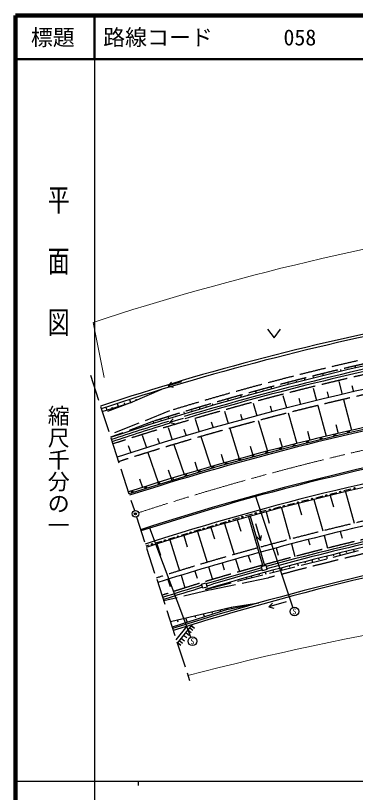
# Model space of a CAD drawing. Units: millimetres, scale not verified. Extents: x 40000 to 680000, y 20000 to 380000.
# Drawn here: x 40000 to 117564, y 202409 to 380000 of the extents above; entities that cross this region are included whole.
import ezdxf
from ezdxf.enums import TextEntityAlignment as Align

# ---------------------------------------------------------------- set-up
doc = ezdxf.new("R2010")
doc.units = ezdxf.units.MM
doc.header["$LTSCALE"] = 1000
doc.header["$PDMODE"] = 32
doc.header["$PDSIZE"] = 500
doc.linetypes.add('CHAIN', pattern=[18.5, 12, -1.5, 3.5, -1.5])
doc.linetypes.add('DASHED', pattern=[7.5, 6, -1.5])
for name, color, linetype, lineweight in [('M-BGD', 7, 'Continuous', 25), ('M-BGD-EXST', 7, 'Continuous', 25), ('M-BMK', 2, 'CHAIN', 13), ('M-BMK-SRVR', 3, 'Continuous', 25), ('M-STR-HTXT', 7, 'Continuous', 13), ('M-TTL', 2, 'Continuous', 140), ('M-TTL-BAND', 7, 'Continuous', 25), ('M-TTL-LINE', 7, 'Continuous', 50)]:
    doc.layers.add(name, color=color, linetype=linetype, lineweight=lineweight)
doc.layers.add('M-OTRS', color=6, linetype='Continuous')
doc.layers.add('M-TTL-TXT', color=7, linetype='Continuous')
doc.styles.add('@ＭＳ ゴシック', font='')
doc.styles.add('ＭＳ ゴシック', font='')
doc.styles.get('@ＭＳ ゴシック').set_extended_font_data('@MS Gothic')
doc.styles.get('ＭＳ ゴシック').set_extended_font_data('MS Gothic')

msp = doc.modelspace()

# ---------------------------------------------------------------- linework, layer by layer
at = {"layer": 'M-BGD'}
for p, q in [((114119, 299126), (114243, 298660)), ((115905, 299300), (115966, 299069)), ((117427, 299906), (117550, 299440)), ((105895, 297100), (106018, 296634)), ((107955, 297383), (108020, 297138)), ((110080, 298146), (110203, 297680)), ((112021, 298342), (112075, 298138)), ((98236, 295101), (98372, 294639)), ((100290, 295338), (100341, 295163)), ((102120, 296128), (102243, 295662)), ((104045, 296399), (104112, 296146)), ((107939, 294825), (108684, 292014)), ((113760, 296349), (114533, 293409)), ((116740, 295471), (117105, 294004)), ((73281, 294501), (66574, 291621)), ((91314, 293201), (91449, 292739)), ((93117, 293421), (93176, 293221)), ((94737, 294152), (94873, 293690)), ((96457, 294379), (96527, 294141)), ((101033, 293162), (101851, 290307)), ((111104, 293993), (111448, 292681)), ((59778, 289481), (66574, 291621)), ((63166, 291303), (63387, 290617)), ((64780, 291459), (64898, 291093)), ((66014, 292224), (66242, 291516)), ((67460, 292321), (67550, 292040)), ((84883, 291355), (85018, 290894)), ((86747, 291635), (86811, 291416)), ((88396, 292373), (88532, 291912)), ((89958, 292489), (90004, 292331)), ((94196, 291360), (95046, 288525)), ((104636, 292515), (105009, 291106)), ((114834, 292261), (116687, 285211)), ((60617, 290465), (60827, 289811)), ((61978, 290473), (62065, 290201)), ((80117, 289692), (80187, 289456)), ((81904, 290474), (82039, 290013)), ((83432, 290676), (83499, 290447)), ((87659, 289604), (88534, 286741)), ((98122, 290805), (98513, 289443)), ((108986, 290871), (110851, 283828)), ((74791, 288301), (74926, 287840)), ((76518, 288553), (76576, 288353)), ((78367, 289405), (78502, 288944)), ((80960, 287757), (81922, 284852)), ((91308, 288911), (91697, 287617)), ((102175, 289178), (104183, 282175)), ((68593, 286175), (68690, 285856)), ((70121, 286585), (70195, 286342)), ((71437, 287242), (71576, 286784)), ((73177, 287569), (73254, 287315)), ((84656, 287156), (85081, 285765)), ((95381, 287409), (97474, 280433)), ((113062, 286540), (113602, 284487)), ((74816, 285862), (75769, 283023)), ((78419, 285447), (78910, 283965)), ((88871, 285638), (90999, 278675)), ((106632, 284979), (107175, 282927)), ((68903, 284061), (69869, 281202)), ((72414, 283368), (72831, 282124)), ((82280, 283769), (84570, 276855)), ((100257, 283360), (100843, 281318)), ((65715, 281705), (66271, 280061)), ((76128, 281954), (78445, 275052)), ((93512, 281567), (94122, 279532)), ((70224, 280149), (72554, 273253)), ((86923, 279738), (87544, 277707)), ((80887, 277993), (81555, 275976)), ((74828, 276175), (75504, 274162)), ((68273, 274132), (68953, 272121)), ((116548, 271733), (114938, 271326)), ((110108, 270105), (108497, 269698)), ((113328, 270919), (111718, 270512)), ((111806, 270318), (112537, 267686)), ((115282, 271154), (117284, 263950)), ((103667, 268477), (102057, 268070)), ((104515, 268491), (105245, 265865)), ((106887, 269291), (105277, 268884)), ((108095, 269400), (110097, 262197)), ((97227, 266849), (95617, 266442)), ((97182, 266554), (97911, 263933)), ((100447, 267663), (98837, 267256)), ((100655, 267484), (102655, 260291)), ((90998, 265162), (89529, 264715)), ((90564, 264719), (91374, 262126)), ((93202, 265831), (92468, 265608)), ((93151, 265446), (96415, 254153)), ((94007, 266035), (93202, 265831)), ((93537, 265553), (96801, 254256)), ((85121, 263376), (83652, 262930)), ((84580, 262987), (85389, 260400)), ((88060, 264269), (86590, 263823)), ((87652, 263884), (89866, 256797)), ((79244, 261591), (77774, 261145)), ((78386, 261122), (79193, 258541)), ((82182, 262484), (80713, 262037)), ((81514, 262073), (83721, 255012)), ((110392, 261137), (111192, 258258)), ((114103, 262053), (114532, 260510)), ((73366, 259806), (71897, 259360)), ((76305, 260699), (74836, 260252)), ((75231, 260144), (77431, 253105)), ((106811, 260232), (107159, 258980)), ((70428, 258913), (69750, 258707)), ((72256, 259204), (73061, 256627)), ((99474, 258309), (99926, 256685)), ((102950, 259231), (103752, 256346)), ((115430, 257507), (115512, 257245)), ((117150, 257922), (117300, 257440)), ((90195, 255747), (91086, 252893)), ((93111, 256568), (93597, 255015)), ((109132, 255944), (109237, 255607)), ((110930, 256397), (111096, 255866)), ((112450, 256776), (112545, 256472)), ((113926, 257140), (114087, 256625)), ((84049, 253962), (84942, 251105)), ((87119, 254863), (87615, 253277)), ((97079, 254331), (97338, 253365)), ((102444, 254209), (102529, 253937)), ((104363, 254715), (104524, 254199)), ((106044, 255153), (106115, 254926)), ((107589, 255551), (107755, 255018)), ((80917, 253023), (81425, 251399)), ((95525, 252332), (95573, 252175)), ((97338, 253365), (96372, 253106)), ((96989, 252737), (97119, 252320)), ((98708, 253206), (98788, 252948)), ((100640, 253728), (100788, 253251)), ((74781, 251124), (75304, 249451)), ((77759, 252055), (78660, 249171)), ((92621, 251520), (92668, 251372)), ((93776, 251845), (93884, 251499)), ((83689, 249329), (82723, 249070)), ((83430, 250295), (83689, 249329)), ((88626, 244312), (95499, 245743)), ((89182, 244776), (95499, 245743)), ((75326, 241499), (89182, 244776)), ((88626, 244312), (75737, 240230)), ((84773, 243733), (84885, 243415)), ((86591, 244163), (86749, 243717)), ((88061, 244510), (88131, 244312)), ((89182, 244776), (89299, 244447)), ((76871, 241864), (77034, 241406)), ((78795, 242319), (79152, 241311)), ((80941, 242827), (81083, 242426)), ((82840, 243276), (83093, 242560)), ((76687, 237298), (79163, 240427)), ((76940, 236518), (80296, 240761)), ((79776, 240029), (79796, 240051)), ((79776, 240029), (80441, 239521)), ((79786, 240040), (80441, 239521)), ((79796, 240051), (80441, 239521)), ((80176, 240445), (80841, 239937)), ((80186, 240456), (80841, 239937)), ((80196, 240467), (80841, 239937)), ((78399, 238302), (79064, 237793)), ((78409, 238313), (79064, 237793)), ((78419, 238324), (79064, 237793)), ((78939, 238906), (79604, 238398)), ((78949, 238917), (79604, 238398)), ((78959, 238928), (79604, 238398)), ((79397, 239520), (80062, 239011)), ((79407, 239531), (80062, 239011)), ((79417, 239542), (80062, 239011)), ((77071, 236571), (77736, 236062)), ((77081, 236581), (77736, 236062)), ((77091, 236592), (77736, 236062)), ((77464, 237056), (78130, 236548)), ((77475, 237067), (78130, 236548)), ((77485, 237078), (78130, 236548)), ((77877, 237615), (78542, 237106)), ((77887, 237626), (78542, 237106)), ((77897, 237637), (78542, 237106))]:
    msp.add_line(p, q, dxfattribs=at)
at = {"layer": 'M-BGD', "linetype": 'DASHED'}
for p, q in [((57095, 297762), (67119, 266826)), ((66574, 291621), (59909, 289077)), ((75131, 289620), (61501, 284163)), ((71510, 287266), (61686, 283593)), ((67582, 265399), (79699, 228004)), ((83375, 248833), (125169, 259436))]:
    msp.add_line(p, q, dxfattribs=at)
at = {"layer": 'M-BGD'}
for points in [[(257644, 300367), (240323, 300278), (232942, 300059), (224833, 299739), (216033, 299267), (206930, 298677), (198973, 298019), (192113, 297396), (183332, 296452), (173033, 295137), (162616, 293637), (146415, 290923), (130451, 287821), (116022, 284635), (101154, 280977), (86169, 276898), (65863, 270703)], [(96372, 253106), (96113, 254072), (97079, 254331)], [(82723, 249070), (82464, 250036), (83430, 250295)]]:
    msp.add_lwpolyline(points, dxfattribs=at)
at = {"layer": 'M-BGD', "linetype": 'DASHED'}
msp.add_lwpolyline([(97564, 251430), (84210, 248617), (73807, 246188)], dxfattribs=at)
at = {"layer": 'M-BGD'}
for centre, radius in [((112864, 284064), 200), ((115971, 284828), 200), ((106649, 282535), 200), ((109756, 283299), 200), ((100438, 280990), 200), ((103542, 281770), 200), ((94263, 279309), 200), ((97351, 280149), 200), ((88088, 277628), 200), ((91175, 278468), 200), ((81949, 275820), 200), ((85010, 276753), 200), ((75828, 273952), 200), ((78888, 274886), 200), ((69706, 272085), 200), ((72767, 273018), 200), ((117353, 271936), 150), ((66645, 271151), 200), ((110913, 270308), 150), ((114133, 271122), 150), ((104472, 268680), 150), ((107692, 269494), 150), ((94812, 266238), 150), ((98032, 267052), 150), ((101252, 267866), 150), ((88794, 264492), 150), ((91733, 265385), 150), ((82917, 262707), 150), ((85856, 263600), 150), ((77040, 260922), 150), ((79978, 261814), 150), ((71162, 259137), 150), ((74101, 260029), 150)]:
    msp.add_circle(centre, radius, dxfattribs=at)
at = {"layer": 'M-BGD', "linetype": 'DASHED'}
for centre, radius, start, end in [((252926, -282031), 597503, 96.29596, 107.67537), ((253147, -290458), 606779, 97.20322, 107.06035), ((259410, -319928), 633482, 97.00697, 108.14016), ((258059, -323438), 632138, 96.83888, 107.92599), ((268811, -372935), 654663, 102.81042, 105.34162), ((257881, -327973), 604305, 102.74398, 105.46492), ((300785, -503512), 781816, 102.19916, 105.06616), ((242948, -281567), 559705, 105.30407, 107.77212), ((206491, -154969), 423875, 105.05965, 108.30078)]:
    msp.add_arc(centre, radius, start, end, dxfattribs=at)
at = {"layer": 'M-BGD'}
for centre, radius, start, end in [((241488, -255171), 575433, 100.67836, 108.44894), ((241488, -255171), 574833, 100.68116, 108.44946), ((253267, -283371), 598404, 99.06318, 108.67079), ((255239, -309222), 618840, 96.93541, 108.08271), ((258003, -308217), 622969, 100.71588, 106.7463), ((258003, -308217), 622469, 100.71441, 106.74968), ((256979, -319976), 621235, 100.98911, 107.92918), ((256979, -319976), 620435, 100.98901, 107.92915), ((258003, -308217), 622969, 107.09147, 108.35217), ((258003, -308217), 622469, 107.09513, 108.35249), ((252607, -303131), 594799, 99.26085, 108.02764), ((252607, -303131), 594499, 99.26078, 108.02768), ((251375, -302272), 590154, 99.15534, 107.94011), ((251367, -302239), 589321, 99.15491, 107.94034), ((265671, -361285), 636770, 100.92255, 106.63553), ((268811, -372935), 653563, 102.81012, 105.34031), ((264473, -358401), 627330, 99.19919, 107.49877), ((264457, -358332), 626759, 99.1997, 107.49889), ((252555, -309265), 584329, 102.66631, 105.42247), ((252555, -309265), 583829, 102.6686, 105.42283), ((242948, -281567), 558605, 105.30247, 107.77176), ((252555, -309265), 584329, 105.52052, 106.81795), ((252555, -309265), 583829, 105.52097, 106.81951), ((252555, -309265), 584329, 106.91606, 107.83867), ((252555, -309265), 583829, 106.9177, 107.83857)]:
    msp.add_arc(centre, radius, start, end, dxfattribs=at)
at = {"layer": 'M-BGD-EXST'}
for p, q in [((97496, 308324), (98996, 306324)), ((98996, 306324), (100496, 308324)), ((77883, 296276), (74813, 295328)), ((74813, 295328), (75598, 296175)), ((74813, 295328), (75938, 295071)), ((78232, 287922), (75162, 286974)), ((75162, 286974), (75947, 287821)), ((75162, 286974), (76288, 286717)), ((103313, 244738), (94822, 270047)), ((94773, 263890), (95886, 260026)), ((80002, 237909), (70635, 262833)), ((95886, 260026), (96164, 261147)), ((95886, 260026), (95055, 260827)), ((101732, 245953), (97837, 244840)), ((97837, 244840), (98640, 245670)), ((97837, 244840), (98958, 244560))]:
    msp.add_line(p, q, dxfattribs=at)
for centre in [(103631, 243789), (80354, 236973)]:
    msp.add_circle(centre, 1000, dxfattribs=at)
at = {"layer": 'M-BMK'}
msp.add_arc((250161, -288015), 583504, 98.42038, 108.18442, dxfattribs=at)
at = {"layer": 'M-BMK-SRVR'}
msp.add_circle((67351, 266112), 750, dxfattribs=at)
at = {"layer": 'M-OTRS'}
msp.add_point((67351, 266112), dxfattribs=at)
at = {"layer": 'M-STR-HTXT'}
msp.add_line((60208, 297261), (57673, 309846), dxfattribs=at)
for centre, radius, start, end in [((244282, -256683), 596471, 88.64304, 108.23136), ((237451, -370579), 620188, 83.11984, 104.77015)]:
    msp.add_arc(centre, radius, start, end, dxfattribs=at)
at = {"layer": 'M-TTL'}
for p, q in [((40000, 380000), (40000, 20000)), ((680000, 380000), (40000, 380000))]:
    msp.add_line(p, q, dxfattribs=at)
at = {"layer": 'M-TTL-BAND'}
for p, q in [((58000, 370000), (58000, 20000)), ((40000, 205000), (579000, 205000)), ((68000, 205000), (68000, 204000))]:
    msp.add_line(p, q, dxfattribs=at)
at = {"layer": 'M-TTL-LINE'}
for p, q in [((58000, 380000), (58000, 370000)), ((40000, 370000), (680000, 370000))]:
    msp.add_line(p, q, dxfattribs=at)

# ---------------------------------------------------------------- texts
at = {"layer": 'M-BGD-EXST', "style": 'ＭＳ ゴシック'}
for p in [(103631, 243789), (80354, 236973)]:
    msp.add_text('S', height=1320, dxfattribs=at).set_placement(p, align=Align.MIDDLE_CENTER)
at = {"layer": 'M-TTL-BAND', "style": '@ＭＳ ゴシック', "width": 1.4}
msp.add_text('平  面  図', height=3666, rotation=270, dxfattribs=at).set_placement((49777, 306475), align=Align.MIDDLE_RIGHT)
at = {"layer": 'M-TTL-BAND', "style": '@ＭＳ ゴシック'}
msp.add_text('縮尺千分の一', height=3666, rotation=270, dxfattribs=at).set_placement((49777, 261030), align=Align.MIDDLE_RIGHT)
at = {"layer": 'M-TTL-TXT', "style": 'ＭＳ ゴシック'}
msp.add_text('標題', height=3666, dxfattribs=at).set_placement((48500, 375000), align=Align.MIDDLE_CENTER)
for s, p in [('路線コード', (60000, 375000)), ('058', (101142, 375000))]:
    msp.add_text(s, height=3666, dxfattribs=at).set_placement(p, align=Align.MIDDLE_LEFT)

doc.saveas('drawing.dxf')
